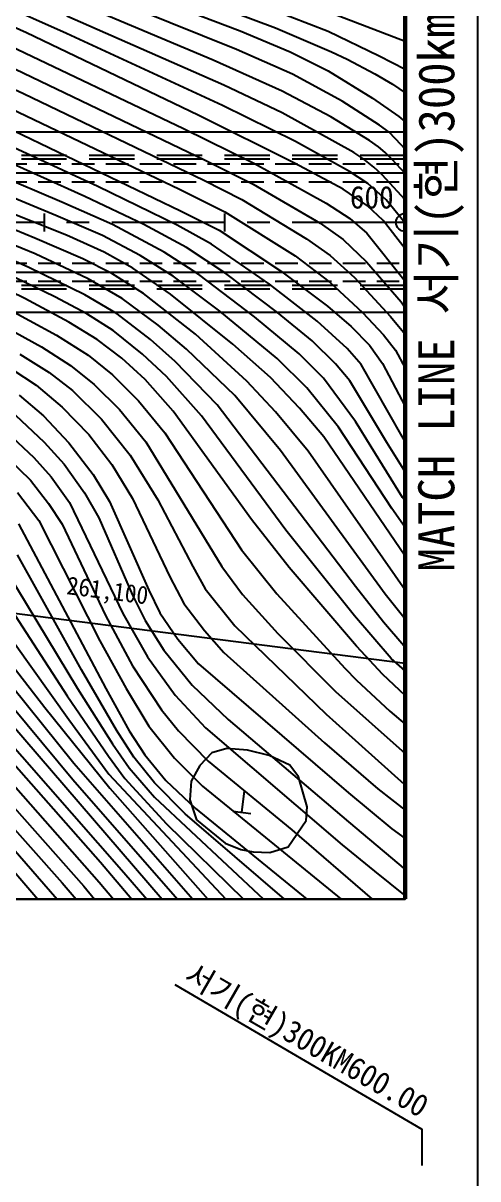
# Model space of a CAD drawing. Header units: millimetres. Extents: x 18534 to 19330, y 1103 to 1809.
# Drawn here: x 19279.5 to 19329.9, y 1363.4 to 1491.5 of the extents above; entities that cross this region are included whole.
import ezdxf
from ezdxf.enums import TextEntityAlignment as Align
from ezdxf.xclip import XClip

# ---------------------------------------------------------------- set-up
doc = ezdxf.new("R2010")
doc.units = ezdxf.units.MM
doc.header["$LTSCALE"] = 10
doc.header["$MEASUREMENT"] = 0
doc.header["$XCLIPFRAME"] = 2
for name, pattern in [('A-CENTR01', [2, 1.25, -0.25, 0.25, -0.25]), ('CENTER', [2, 1.25, -0.25, 0.25, -0.25]), ('DASHED', [0.75, 0.5, -0.25]), ('HIDDEN', [0.375, 0.25, -0.125])]:
    doc.linetypes.add(name, pattern=pattern)
for name, color, linetype in [('TN-MACL', 6, 'A-CENTR01'), ('TZ-BASE', 253, 'Continuous'), ('TZ-CABL', 4, 'Continuous'), ('TZ-LEAL', 1, 'Continuous'), ('TZ-LEAT', 3, 'Continuous')]:
    doc.layers.add(name, color=color, linetype=linetype)
doc.layers.add('TX-PAPR', color=2, linetype='Continuous', plot=False)
doc.styles.add('HANA', font='GulimChe.ttf')
doc.styles.add('굴림체', font='GulimChe.ttf')
doc.linetypes.add('ZIGZAG', pattern='A,0.0001,-0.2,[131,ltypeshp.shx,S=0.2,R=0,X=-0.2,Y=0],-0.4,[131,ltypeshp.shx,S=0.2,R=180,X=0.2,Y=0],-0.2', length=0.8001)

# ---------------------------------------------------------------- blocks, each defined once
blk = doc.blocks.new('JD-DFMKFD4RX')
at = {"layer": 'TZ-BASE'}
for p, q in [((662.5, 20.95, 169), (614.12, 42.3, 169)), ((627.73, 28.21, 173), (657.71, 14.27, 173)), ((658.07, 21, 170), (642.6, 27.93, 170)), ((669.52, 25.87, 165), (681.72, 21.24, 165)), ((676.35, 25.08, 164), (685.65, 21.56, 164)), ((683.07, 24.43, 163), (691.49, 21.2, 163)), ((628.11, 23.85, 175), (675.13, 1.29, 175)), ((678.75, 17.98, 167), (663.87, 24.22, 167)), ((681.31, 19.16, 166), (670.2, 23.63, 166)), ((690.26, 23.82, 162), (700, 20.1, 162)), ((665.94, 3.97, 176), (626.12, 22.47, 176)), ((679.91, 15.2, 168), (662.51, 22.87, 168)), ((664.53, 2.87, 177), (623.72, 21.25, 177)), ((677.07, 11.9, 170), (658.07, 21, 170)), ((679.77, 12.94, 169), (662.5, 20.95, 169)), ((681.72, 21.24, 165), (687.27, 18.91, 165)), ((685.65, 21.56, 164), (691.85, 18.9, 164)), ((691.49, 21.2, 163), (697.13, 18.45, 163)), ((655.46, 19.93, 171), (675.43, 10.4, 171)), ((686.39, 14.56, 167), (678.75, 17.98, 167)), ((687.52, 16.43, 166), (681.31, 19.16, 166)), ((687.27, 18.91, 165), (691.46, 16.8, 165)), ((691.85, 18.9, 164), (693.57, 18.08, 164)), ((693.57, 18.08, 164), (696.64, 16.48, 164)), ((697.13, 18.45, 163), (700, 16.97, 163)), ((655.91, 17.42, 172), (677.78, 6.94, 172)), ((691.46, 16.8, 165), (696.4, 13.77, 165)), ((658.96, -1.73, 181), (616, 15.78, 181)), ((693.01, 13.45, 166), (687.52, 16.43, 166)), ((696.64, 16.48, 164), (698.61, 15.31, 164)), ((657.71, 14.27, 173), (677.7, 4.68, 173)), ((686.39, 12.15, 168), (679.91, 15.2, 168)), ((691.78, 11.69, 167), (686.39, 14.56, 167)), ((698.61, 15.31, 164), (700, 14.36, 164)), ((655.46, 13.02, 174), (674.99, 3.69, 174)), ((687.85, 8.96, 169), (679.77, 12.94, 169)), ((697.17, 10.79, 166), (693.01, 13.45, 166)), ((696.4, 13.77, 165), (699.31, 11.73, 165)), ((661.29, 0.78, 179), (634.92, 11.62, 179)), ((661.98, 2.24, 178), (637.48, 12.66, 178)), ((687.73, 6.58, 170), (677.07, 11.9, 170)), ((694.32, 7.73, 168), (686.39, 12.15, 168)), ((696.06, 9.08, 167), (691.78, 11.69, 167)), ((699.31, 11.73, 165), (700, 11.15, 165)), ((662.48, -1.43, 180), (632.42, 10.63, 180)), ((675.43, 10.4, 171), (683.3, 6.53, 171)), ((698.23, 10, 166), (697.17, 10.79, 166)), ((700, 10), (555.08, 10)), ((700, 10), (555.08, 10)), ((697.04, 8.36, 167), (696.06, 9.08, 167)), ((699.56, 8.61, 166), (698.23, 10, 166)), ((693.85, 5.64, 169), (687.85, 8.96, 169)), ((695.41, 7.01, 168), (694.32, 7.73, 168)), ((697.8, 7.73, 167), (697.04, 8.36, 167)), ((698.56, 6.96, 167), (697.8, 7.73, 167)), ((700, 8.1, 166), (699.56, 8.61, 166)), ((677.78, 6.94, 172), (683.18, 4.22, 172)), ((683.3, 6.53, 171), (691.24, 2.15, 171)), ((693.13, 3.69, 170), (687.73, 6.58, 170)), ((696.55, 6.11, 168), (695.41, 7.01, 168)), ((700, 5.41, 167), (698.56, 6.96, 167)), ((695.87, 4.3, 169), (693.85, 5.64, 169)), ((697.45, 5.26, 168), (696.55, 6.11, 168)), ((698.29, 4.36, 168), (697.45, 5.26, 168)), ((280, 5.11), (700, -48.86)), ((674.73, -0.29, 176), (665.94, 3.97, 176)), ((677.7, 4.68, 173), (681.92, 2.53, 173)), ((683.18, 4.22, 172), (690.59, -0.09, 172)), ((697.9, 2.49, 169), (695.87, 4.3, 169)), ((699.99, 2.52, 168), (698.29, 4.36, 168)), ((671.05, -0.23, 177), (664.53, 2.87, 177)), ((674.99, 3.69, 174), (680.04, 1.19, 174)), ((695.84, 1.84, 170), (693.13, 3.69, 170)), ((667.58, -0.25, 178), (661.98, 2.24, 178)), ((675.13, 1.29, 175), (679.39, -0.85, 175)), ((681.92, 2.53, 173), (689.06, -1.82, 173)), ((691.24, 2.15, 171), (693.89, 0.44, 171)), ((697.58, 0.2, 170), (695.84, 1.84, 170)), ((700, -0.09, 169), (697.9, 2.49, 169)), ((700, 2.51, 168), (699.99, 2.52, 168)), ((659, -3.5, 182), (649.76, 0.36, 182)), ((660, 1), (660, -1)), ((666.48, -1.46, 179), (661.29, 0.78, 179)), ((680, 1), (680, -1)), ((680.04, 1.19, 174), (687.81, -3.71, 174)), ((693.89, 0.44, 171), (695.77, -1.18, 171)), ((700, -2.92, 170), (697.58, 0.2, 170)), ((700, 1), (700, -1)), ((658.32, -4.98, 183), (649.24, -1, 183)), ((673.29, -3.28, 178), (667.58, -0.25, 178)), ((675.77, -2.79, 177), (671.05, -0.23, 177)), ((678.56, -2.41, 176), (674.73, -0.29, 176)), ((679.39, -0.85, 175), (686.19, -5.37, 175)), ((690.59, -0.09, 172), (693.15, -1.9, 172)), ((695.77, -1.18, 171), (700, -6.51, 171)), ((664.29, -4.05, 181), (658.96, -1.73, 181)), ((666.65, -3.29, 180), (662.48, -1.43, 180)), ((670.66, -3.65, 179), (666.48, -1.46, 179)), ((684.97, -6.86, 176), (678.56, -2.41, 176)), ((689.06, -1.82, 173), (691.69, -3.67, 173)), ((693.15, -1.9, 172), (695.73, -4.36, 172)), ((664.89, -6.27, 182), (659, -3.5, 182)), ((669.85, -5.06, 180), (666.65, -3.29, 180)), ((674.3, -5.94, 179), (670.66, -3.65, 179)), ((677.15, -5.76, 178), (673.29, -3.28, 178)), ((680.12, -5.67, 177), (675.77, -2.79, 177)), ((687.81, -3.71, 174), (691.71, -6.66, 174)), ((691.69, -3.67, 173), (694.38, -6.11, 173)), ((657.85, -8.45, 185), (650.06, -4.6, 185)), ((661.18, -8.25, 184), (653.08, -4.34, 184)), ((664.52, -8.03, 183), (658.32, -4.98, 183)), ((667.49, -5.67, 181), (664.29, -4.05, 181)), ((674.01, -7.94, 180), (669.85, -5.06, 180)), ((695.73, -4.36, 172), (699.56, -8.81, 172)), ((668.66, -8.42, 182), (664.89, -6.27, 182)), ((671.03, -7.88, 181), (667.49, -5.67, 181)), ((679.47, -9.82, 179), (674.3, -5.94, 179)), ((683.31, -10.45, 178), (677.15, -5.76, 178)), ((685.86, -9.97, 177), (680.12, -5.67, 177)), ((686.19, -5.37, 175), (691.39, -9.27, 175)), ((694.38, -6.11, 173), (698.39, -10.41, 173)), ((690.27, -10.94, 176), (684.97, -6.86, 176)), ((691.71, -6.66, 174), (695.27, -9.97, 174)), ((662.74, -11.07, 185), (657.85, -8.45, 185)), ((664.73, -10.14, 184), (661.18, -8.25, 184)), ((668.08, -10.14, 183), (664.52, -8.03, 183)), ((672.64, -11.37, 182), (668.66, -8.42, 182)), ((676.76, -12.4, 181), (671.03, -7.88, 181)), ((680.9, -13.51, 180), (674.01, -7.94, 180)), ((699.56, -8.81, 172), (700, -9.45, 172)), ((700, -10), (563.59, -10)), ((700, -10), (563.59, -10)), ((655.39, -9.25, 186), (661.39, -12.51, 186)), ((667.67, -11.97, 184), (664.73, -10.14, 184)), ((671.79, -12.99, 183), (668.08, -10.14, 183)), ((685.82, -15.1, 179), (679.47, -9.82, 179)), ((689.71, -13.12, 177), (685.86, -9.97, 177)), ((691.39, -9.27, 175), (694.03, -11.54, 175)), ((695.27, -9.97, 174), (697.61, -12.45, 174)), ((654.54, -10.93, 187), (659.71, -13.78, 187)), ((665.89, -12.96, 185), (662.74, -11.07, 185)), ((675.78, -14.03, 182), (672.64, -11.37, 182)), ((688.25, -14.55, 178), (683.31, -10.45, 178)), ((693.57, -13.99, 176), (690.27, -10.94, 176)), ((698.39, -10.41, 173), (700, -12.39, 173)), ((661.39, -12.51, 186), (664.88, -14.72, 186)), ((670.91, -14.61, 184), (667.67, -11.97, 184)), ((682.48, -17.6, 181), (676.76, -12.4, 181)), ((694.03, -11.54, 175), (696.07, -13.62, 175)), ((697.61, -12.45, 174), (698.93, -14.17, 174)), ((659.71, -13.78, 187), (662.93, -15.85, 187)), ((668.62, -15.03, 185), (665.89, -12.96, 185)), ((674.51, -15.4, 183), (671.79, -12.99, 183)), ((681.12, -19.19, 182), (675.78, -14.03, 182)), ((685.1, -17.18, 180), (680.9, -13.51, 180)), ((692.3, -15.66, 177), (689.71, -13.12, 177)), ((695.14, -15.76, 176), (693.57, -13.99, 176)), ((696.07, -13.62, 175), (697.48, -15.63, 175)), ((657.33, -14.59, 188), (660.57, -16.65, 188)), ((664.88, -14.72, 186), (667.57, -16.91, 186)), ((671.2, -17.41, 185), (668.62, -15.03, 185)), ((673.55, -17.09, 184), (670.91, -14.61, 184)), ((689.1, -18.33, 179), (685.82, -15.1, 179)), ((690.95, -17.26, 178), (688.25, -14.55, 178)), ((698.93, -14.17, 174), (700, -16.15, 174)), ((656.41, -16.26, 189), (659.11, -18.04, 189)), ((662.93, -15.85, 187), (665.55, -17.96, 187)), ((679.18, -20.22, 183), (674.51, -15.4, 183)), ((693.88, -17.55, 177), (692.3, -15.66, 177)), ((699.68, -23.72, 176), (695.14, -15.76, 176)), ((697.48, -15.63, 175), (700, -20.41, 175)), ((660.57, -16.65, 188), (663.13, -18.64, 188)), ((667.57, -16.91, 186), (670.47, -19.79, 186)), ((674.31, -20.93, 185), (671.2, -17.41, 185)), ((677.44, -21.42, 184), (673.55, -17.09, 184)), ((685.64, -20.98, 181), (682.48, -17.6, 181)), ((688.3, -20.58, 180), (685.1, -17.18, 180)), ((694.5, -22.05, 178), (690.95, -17.26, 178)), ((697.99, -24.39, 177), (693.88, -17.55, 177)), ((657.24, -19.15, 190), (659.94, -21.43, 190)), ((659.11, -18.04, 189), (662.01, -20.46, 189)), ((663.13, -18.64, 188), (666.35, -21.8, 188)), ((665.55, -17.96, 187), (668.35, -20.73, 187)), ((686.19, -25.27, 182), (681.12, -19.19, 182)), ((692.63, -22.71, 179), (689.1, -18.33, 179)), ((662.01, -20.46, 189), (664.94, -23.51, 189)), ((670.47, -19.79, 186), (673.38, -23.33, 186)), ((694.5, -40.35, 183), (679.18, -20.22, 183)), ((656.82, -21.37, 191), (660.02, -24.36, 191)), ((659.94, -21.43, 190), (662.75, -24.41, 190)), ((668.35, -20.73, 187), (671.27, -24.32, 187)), ((682.99, -32.92, 185), (674.31, -20.93, 185)), ((686.8, -34.11, 184), (677.44, -21.42, 184)), ((689.27, -25.36, 181), (685.64, -20.98, 181)), ((691.01, -23.77, 180), (688.3, -20.58, 180)), ((666.35, -21.8, 188), (669.53, -25.78, 188)), ((698.52, -31.71, 179), (692.63, -22.71, 179)), ((699.71, -30.48, 178), (694.5, -22.05, 178)), ((655.87, -23.24, 192), (658.86, -26.07, 192)), ((664.94, -23.51, 189), (667.49, -26.84, 189)), ((671.27, -24.32, 187), (679.69, -38.13, 187)), ((673.38, -23.33, 186), (681.88, -36.3, 186)), ((700, -36.97, 180), (691.01, -23.77, 180)), ((700, -24.27, 176), (699.68, -23.72, 176)), ((654.75, -24.98, 193), (658.5, -28.56, 193)), ((660.02, -24.36, 191), (662.22, -26.81, 191)), ((662.75, -24.41, 190), (665.43, -27.94, 190)), ((697.78, -41.21, 182), (686.19, -25.27, 182)), ((700, -40.77, 181), (689.27, -25.36, 181)), ((700, -27.66, 177), (697.99, -24.39, 177)), ((658.86, -26.07, 192), (660.8, -28.19, 192)), ((662.22, -26.81, 191), (664.46, -29.97, 191)), ((667.49, -26.84, 189), (669.78, -30.6, 189)), ((669.53, -25.78, 188), (672.59, -30.75, 188)), ((665.43, -27.94, 190), (667.25, -30.94, 190)), ((658.5, -28.56, 193), (660.49, -31.14, 193)), ((660.8, -28.19, 192), (662.82, -31.05, 192)), ((657.06, -29.93, 194), (659.41, -33.04, 194)), ((664.46, -29.97, 191), (666.05, -32.74, 191)), ((669.78, -30.6, 189), (673.93, -39.26, 189)), ((699.85, -30.66, 178), (699.71, -30.48, 178)), ((700, -30.89, 178), (699.85, -30.66, 178)), ((660.49, -31.14, 193), (661.99, -33.43, 193)), ((662.82, -31.05, 192), (668.73, -43.35, 192)), ((667.25, -30.94, 190), (671.62, -40.77, 190)), ((672.59, -30.75, 188), (676.47, -38.14, 188)), ((700, -33.82, 179), (698.52, -31.71, 179)), ((659.41, -33.04, 194), (666.16, -46.38, 194)), ((666.05, -32.74, 191), (669.81, -41.31, 191)), ((687.17, -38.26, 185), (682.99, -32.92, 185)), ((645.1, -34.5, 200), (660.09, -53.75, 200)), ((657.18, -33.4, 195), (666.83, -51.64, 195)), ((661.99, -33.43, 193), (666.79, -43.56, 193)), ((694.39, -43.6, 184), (686.8, -34.11, 184)), ((643.79, -35.7, 201), (663.3, -59.94, 201)), ((649.58, -36.63, 199), (662.75, -55.09, 199)), ((654.57, -36.55, 197), (663.72, -51.67, 197)), ((664.13, -49.58, 196), (657.07, -36.83, 196)), ((681.88, -36.3, 186), (685.77, -41.17, 186)), ((676.47, -38.14, 188), (677.85, -40.59, 188)), ((679.69, -38.13, 187), (681.98, -41.22, 187)), ((694.62, -46.97, 185), (687.17, -38.26, 185)), ((644.62, -39.39, 202), (663.17, -61.75, 202)), ((653.64, -38.72, 198), (662.56, -52.45, 198)), ((673.93, -39.26, 189), (675.5, -42.22, 189)), ((671.62, -40.77, 190), (672.81, -43.26, 190)), ((677.85, -40.59, 188), (681.15, -44.72, 188)), ((697.6, -44.3, 183), (694.5, -40.35, 183)), ((669.81, -41.31, 191), (671.19, -44.13, 191)), ((675.5, -42.22, 189), (677.77, -45.24, 189)), ((681.98, -41.22, 187), (685.89, -45.55, 187)), ((685.77, -41.17, 186), (693.32, -49.39, 186)), ((700, -43.97, 182), (697.78, -41.21, 182)), ((668.73, -43.35, 192), (671.45, -48.15, 192)), ((672.81, -43.26, 190), (674.8, -46.2, 190)), ((666.79, -43.56, 193), (669.81, -49.13, 193)), ((671.19, -44.13, 191), (673.26, -47.41, 191)), ((681.15, -44.72, 188), (691.26, -54.49, 188)), ((698.47, -48.34, 184), (694.39, -43.6, 184)), ((699.86, -46.91, 183), (697.6, -44.3, 183)), ((677.77, -45.24, 189), (679.92, -47.66, 189)), ((685.89, -45.55, 187), (692.29, -51.98, 187)), ((648.89, -46.9, 203), (674.08, -76.15, 203)), ((666.16, -46.38, 194), (669.08, -51.67, 194)), ((674.8, -46.2, 190), (677.12, -48.91, 190)), ((697.53, -50.12, 185), (694.62, -46.97, 185)), ((700, -47.03, 183), (699.86, -46.91, 183)), ((647.21, -47.41, 204), (668.85, -72.03, 204)), ((671.45, -48.15, 192), (674.53, -52.4, 192)), ((673.26, -47.41, 191), (676.4, -51.27, 191)), ((679.92, -47.66, 189), (691.07, -57.69, 189)), ((700, -49.7, 184), (698.47, -48.34, 184)), ((668.01, -56.27, 196), (664.13, -49.58, 196)), ((669.81, -49.13, 193), (673.02, -54.02, 193)), ((677.12, -48.91, 190), (693.71, -63.23, 190)), ((693.32, -49.39, 186), (694.6, -50.74, 186)), ((694.6, -50.74, 186), (698.31, -54.15, 186)), ((700, -52.43, 185), (697.53, -50.12, 185)), ((662.56, -52.45, 198), (667.12, -59.15, 198)), ((663.72, -51.67, 197), (667.57, -57.77, 197)), ((666.83, -51.64, 195), (669.42, -56.35, 195)), ((669.08, -51.67, 194), (671.61, -55.81, 194)), ((674.53, -52.4, 192), (677.87, -56.02, 192)), ((676.4, -51.27, 191), (680.41, -55.09, 191)), ((692.29, -51.98, 187), (700, -58.84, 187)), ((660.09, -53.75, 200), (667.28, -62.69, 200)), ((673.02, -54.02, 193), (674.9, -56.36, 193)), ((691.26, -54.49, 188), (693.41, -56.42, 188)), ((698.31, -54.15, 186), (700, -55.61, 186)), ((662.75, -55.09, 199), (667.17, -61.14, 199)), ((669.94, -59.28, 196), (668.01, -56.27, 196)), ((669.42, -56.35, 195), (671.16, -59.01, 195)), ((671.61, -55.81, 194), (674.43, -59.36, 194)), ((674.9, -56.36, 193), (678.19, -59.69, 193)), ((677.87, -56.02, 192), (693.03, -68.97, 192)), ((680.41, -55.09, 191), (693.71, -66.42, 191)), ((652.13, -57.28, 206), (666.1, -73.1, 206)), ((653.73, -56.77, 205), (666.24, -70.91, 205)), ((693.41, -56.42, 188), (699.9, -62.25, 188)), ((650.34, -57.7, 207), (664.42, -73.57, 207)), ((667.57, -57.77, 197), (669.41, -60.43, 197)), ((678.6, -58.79, 191.41), (677.27, -60.17, 191.41)), ((680.26, -58.3, 191.41), (678.6, -58.79, 191.41)), ((682.55, -58.48, 191.41), (680.26, -58.3, 191.41)), ((684.93, -59.08, 191.41), (682.55, -58.48, 191.41)), ((691.07, -57.69, 189), (696.97, -62.79, 189)), ((649.6, -59.25, 208), (661.99, -73.18, 208)), ((663.3, -59.94, 201), (677.03, -75.63, 201)), ((667.12, -59.15, 198), (668.96, -61.64, 198)), ((672.24, -62.1, 196), (669.94, -59.28, 196)), ((671.16, -59.01, 195), (673.48, -61.85, 195)), ((674.43, -59.36, 194), (677.55, -62.48, 194)), ((677.27, -60.17, 191.41), (676.28, -61.93, 191.41)), ((678.19, -59.69, 193), (687.46, -67.33, 193)), ((687.22, -60.16, 191.41), (684.93, -59.08, 191.41)), ((688.2, -61.45, 191.41), (687.22, -60.16, 191.41)), ((667.17, -61.14, 199), (684.81, -80.01, 199)), ((669.41, -60.43, 197), (672.22, -63.69, 197)), ((689.16, -64.76, 191.41), (688.2, -61.45, 191.41)), ((663.17, -61.75, 202), (676.23, -76.67, 202)), ((667.28, -62.69, 200), (680.82, -78.02, 200)), ((668.96, -61.64, 198), (673.56, -66.64, 198)), ((675.64, -65.54, 196), (672.24, -62.1, 196)), ((673.48, -61.85, 195), (676.72, -64.93, 195)), ((676.28, -61.93, 191.41), (676.14, -63.99, 191.41)), ((677.55, -62.48, 194), (693.77, -75.69, 194)), ((699.9, -62.25, 188), (700, -62.31, 188)), ((672.22, -63.69, 197), (687.59, -78.06, 197)), ((676.14, -63.99, 191.41), (676.9, -66.2, 191.41)), ((681.91, -65.38, 193.99), (682.22, -63, 193.99)), ((693.71, -63.23, 190), (698.53, -67.22, 190)), ((696.97, -62.79, 189), (700, -65.15, 189)), ((676.72, -64.93, 195), (691.02, -76.57, 195)), ((680.92, -65.25, 193.99), (682.91, -65.51, 193.99)), ((689.05, -66.29, 191.41), (689.16, -64.76, 191.41)), ((688.37, -76.51, 196), (675.64, -65.54, 196)), ((676.9, -66.2, 191.41), (680.05, -68.81, 191.41)), ((687.03, -69.2, 191.41), (689.05, -66.29, 191.41)), ((693.71, -66.42, 191), (700, -71.71, 191)), ((673.56, -66.64, 198), (686.74, -79.58, 198)), ((687.46, -67.33, 193), (700, -78.17, 193)), ((698.53, -67.22, 190), (700, -68.28, 190)), ((680.05, -68.81, 191.41), (681.8, -69.51, 191.41)), ((693.03, -68.97, 192), (696.59, -71.89, 192)), ((654.65, -69.58, 210), (661.31, -77.33, 210)), ((656.53, -69.33, 209), (663.53, -77.37, 209)), ((681.8, -69.51, 191.41), (683.17, -69.75, 191.41)), ((683.17, -69.75, 191.41), (685, -69.81, 191.41)), ((685, -69.81, 191.41), (687.03, -69.2, 191.41)), ((666.24, -70.91, 205), (672.23, -77.96, 205)), ((668.85, -72.03, 204), (674.24, -78.31, 204)), ((696.59, -71.89, 192), (700, -74.63, 192)), ((661.99, -73.18, 208), (665.2, -76.91, 208)), ((664.42, -73.57, 207), (669.28, -79.5, 207)), ((666.1, -73.1, 206), (670.95, -78.94, 206))]:
    blk.add_line(p, q, dxfattribs=at)
at = {"layer": 'TZ-BASE', "linetype": 'DASHED'}
for p, q in [((700, 7.4), (523.3, 7.4)), ((700, 7), (524.57, 7)), ((700, -7.4), (523.3, -7.4)), ((700, -7), (524.57, -7))]:
    blk.add_line(p, q, dxfattribs=at)
at = {"layer": 'TZ-BASE', "linetype": 'CENTER', "flags": 128}
blk.add_lwpolyline([(700, 0), (280, 0), (0, 0)], dxfattribs=at)
at = {"layer": 'TZ-BASE'}
blk.add_circle((700, 0), 1, dxfattribs=at)
at = {"layer": 'TZ-BASE', "style": 'HANA'}
blk.add_text('600', height=2.5, dxfattribs=at).set_placement((693.88, 1.54))
blk.add_text('261,100', height=2, rotation=352.6776, dxfattribs=at).set_placement((671.4, -42.34, 145), align=Align.RIGHT)

msp = doc.modelspace()

# ---------------------------------------------------------------- linework, layer by layer
at = {"layer": 'TN-MACL', "const_width": 0.5}
msp.add_lwpolyline([(19321.83, 1544.37), (19321.83, 1394.37)], dxfattribs=at)
at = {"layer": 'TX-PAPR'}
msp.add_lwpolyline([(18533.89, 1103.05), (19329.89, 1103.05), (19329.89, 1619.05), (18533.89, 1619.05)], close=True, dxfattribs=at)
at = {"layer": 'TX-PAPR', "flags": 128}
msp.add_lwpolyline([(19321.83, 1544.37), (19321.83, 1394.37), (18621.83, 1394.37), (18621.83, 1544.37), (19321.83, 1544.37)], dxfattribs=at)
at = {"layer": 'TZ-CABL', "linetype": 'HIDDEN'}
for points in [[(19138.67, 1475.87), (19321.83, 1475.87)], [(19138.93, 1474.87), (19321.83, 1474.87)], [(19138.67, 1473.87), (19321.83, 1473.87)], [(19138.68, 1464.87), (19321.84, 1464.87)], [(19138.68, 1462.87), (19321.84, 1462.87)], [(19138.94, 1463.87), (19321.84, 1463.87)]]:
    msp.add_lwpolyline(points, dxfattribs=at)
at = {"layer": 'TZ-CABL', "linetype": 'ZIGZAG', "ltscale": 0.5}
for points in [[(19138.93, 1474.87), (19321.83, 1474.87)], [(19138.94, 1463.87), (19321.84, 1463.87)]]:
    msp.add_lwpolyline(points, dxfattribs=at)
at = {"layer": 'TZ-LEAL'}
msp.add_lwpolyline([(19296.3, 1384.9), (19323.68, 1368.87), (19323.68, 1364.87)], dxfattribs=at)

# ---------------------------------------------------------------- block references
at = {"layer": 'TZ-BASE'}
ref = msp.add_blockref('JD-DFMKFD4RX', (18621.83, 1469.37), dxfattribs=at)
XClip(ref).set_block_clipping_path([(-0.0000000001, -75), (700, 75.0000000001)])

# ---------------------------------------------------------------- texts
at = {"layer": 'TN-MACL', "style": '굴림체'}
msp.add_text('MATCH LINE 서기(현)300㎞600.00', height=4, rotation=90, dxfattribs=at).set_placement((19325.28, 1469.37), align=Align.MIDDLE_CENTER)
at = {"layer": 'TZ-LEAT', "style": '굴림체'}
msp.add_text('서기(현)300KM600.00', height=2.5, rotation=330, dxfattribs=at).set_placement((19310.29, 1377.7), align=Align.CENTER)

doc.saveas('drawing.dxf')
